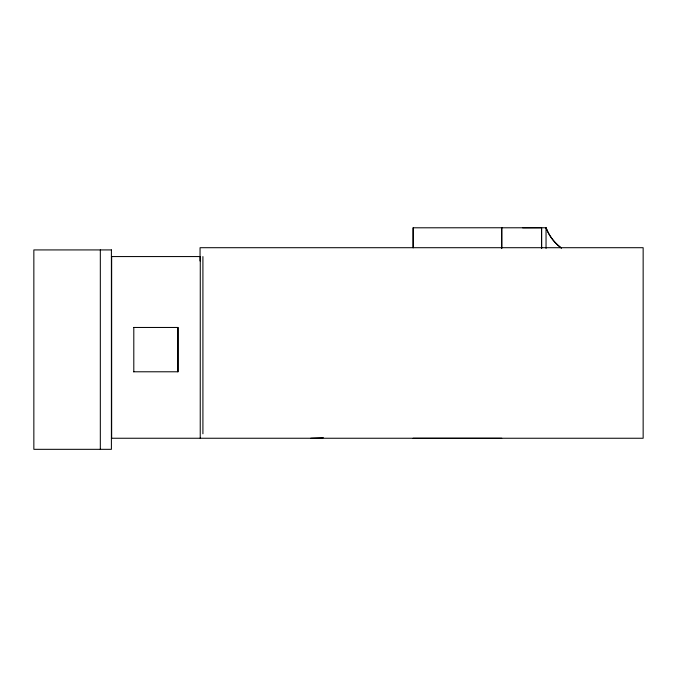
<?xml version="1.0" encoding="UTF-8"?>
<svg xmlns="http://www.w3.org/2000/svg" width="677" height="677" viewBox="0 0 677 677"><rect width="100%" height="100%" fill="white"/><g stroke="black" fill="none" stroke-linecap="round" stroke-linejoin="round"><path stroke-width="1.02" d="M310.76 438.247L323.352 437.697M522.627 227.81L541.507 227.76M501.877 227.76L413.097 227.802L413.097 247.757M501.733 248.569L501.716 227.794L546.026 227.76A44.327 44.327 0 0 0 561.504 248.104A44.327 44.327 0 0 1 546.043 227.675L546.043 248.425M111.4 256.566L200.274 256.566L200.231 438.247M200.037 260.975L200.062 247.706L643.15 247.706L643.15 438.247L111.4 438.247M133.538 327.465L178.085 327.465L178.085 371.783L133.538 371.783M413.097 438.281L501.75 438.281M501.75 227.802L501.75 247.892M413.215 227.76L413.215 247.706M202.914 256.566L202.914 433.813M177.831 327.465L177.831 371.783M133.801 327.465L133.801 371.783M111.654 256.566L111.654 438.247M100.323 249.923L100.323 449.325M541.6 227.76L541.6 248.425L541.566 227.76M111.4 249.923L33.85 249.923L33.85 449.325L111.4 449.325L111.4 249.923"/></g></svg>
